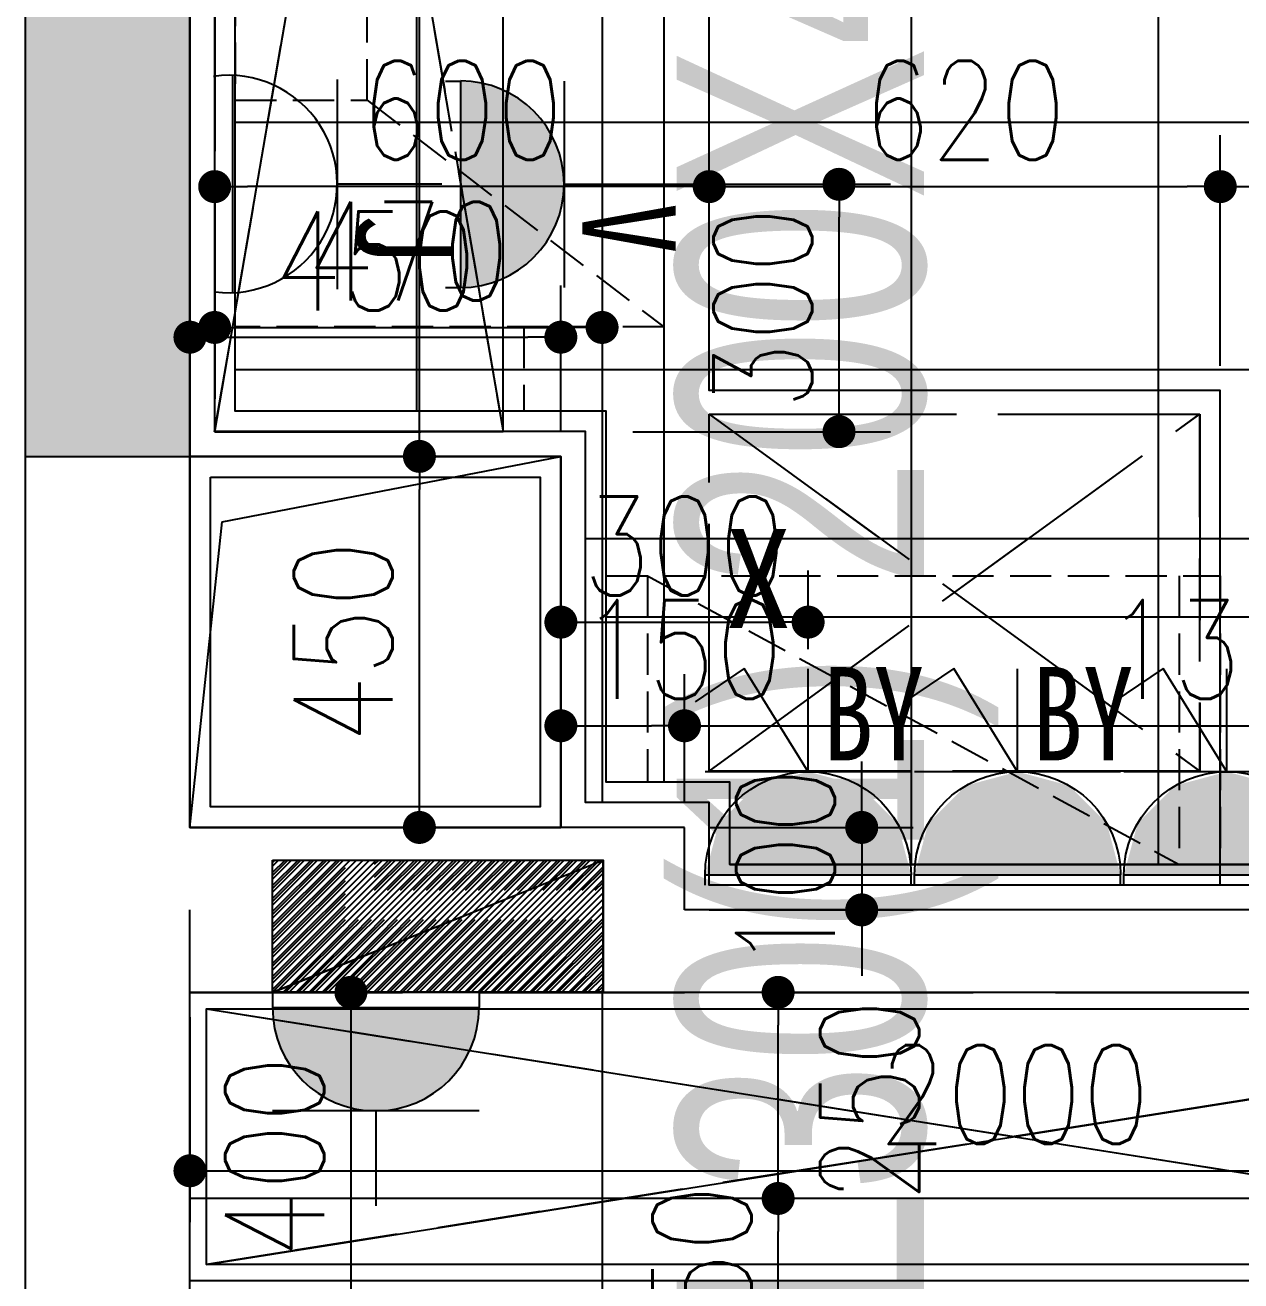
# Model space of a CAD drawing. Header units: inches. Extents: x -2597087 to 134135, y -662679 to 20000.
# Drawn here: x 3870 to 5345, y -12177 to -10654 of the extents above; entities that cross this region are included whole.
import ezdxf
from ezdxf.enums import TextEntityAlignment as Align

# ---------------------------------------------------------------- set-up
doc = ezdxf.new("R2010")
doc.units = ezdxf.units.IN
doc.header["$LTSCALE"] = 100
doc.header["$MEASUREMENT"] = 0
for name, pattern in [('$0$DASH', [0.35, 0.25, -0.1]), ('__DASH', [0.35, 0.25, -0.1]), ('CENTER', [50.8, 31.75, -6.35, 6.35, -6.35]), ('DASH', [0.35, 0.25, -0.1]), ('HIDDENX2', [0.75, 0.5, -0.25])]:
    doc.linetypes.add(name, pattern=pattern)
doc.layers.get('0').update_dxf_attribs({"linetype": 'CONTINUOUS'})
doc.layers.get('Defpoints').update_dxf_attribs({"linetype": 'CONTINUOUS'})
for name, color, linetype in [('-04给水图层', 142, 'CENTER'), ('00-平面洞口', 3, 'CONTINUOUS'), ('00-梁编号', 2, 'CONTINUOUS'), ('00-梁虚线', 4, 'DASH'), ('_ARWALL-1', 7, 'CONTINUOUS'), ('EQUIP-动力', 3, 'CONTINUOUS'), ('fix', 8, 'CONTINUOUS'), ('floor', 8, 'CONTINUOUS'), ('PUB_HATCH', 8, 'CONTINUOUS'), ('RC', 1, 'CONTINUOUS'), ('WALL', 7, 'CONTINUOUS'), ('wall-dim', 3, 'CONTINUOUS'), ('WC', 1, 'CONTINUOUS'), ('家具', 1, 'DASH')]:
    doc.layers.add(name, color=color, linetype=linetype)
doc.styles.add('_HZTXT', font='', dxfattribs={"width": 0.8})
doc.styles.add('_TCH_LABEL', font='COMPLEX', dxfattribs={"bigfont": 'GBCBIG'})
doc.styles.get("Standard").update_dxf_attribs({"font": 'txt.shx', "width": 0.8, "bigfont": 'GBCBIG.shx'})
doc.styles.add('宋体', font='', dxfattribs={"width": 0.8})
doc.styles.add('结构海文', font='haiwenrs2015.shx', dxfattribs={"width": 0.7, "bigfont": 'haiwenhz.shx'})
doc.styles.get('_HZTXT').set_extended_font_data('SimSun')
doc.styles.get('宋体').set_extended_font_data('SimSun')
doc.dimstyles.new('50', dxfattribs={"dimscale": 50, "dimtxt": 2.4, "dimasz": 0.8, "dimexe": 1.25, "dimexo": 0.6, "dimgap": 0.65, "dimtad": 1, "dimdec": 0, "dimdsep": 46, "dimtxsty": 'Standard', "dimblk1": 'DOT', "dimblk2": 'DOT', "dimsah": 1, "dimcen": 2.5, "dimclrd": 3, "dimclre": 3, "dimclrt": 3, "dimadec": 0, "dimazin": 0, "dimtfac": 1, "dimtdec": 0, "dimtix": 1, "dimtmove": 2, "dimatfit": 0, "dimldrblk": 'DOT', "dimfxl": 5, "dimfxlon": 1, "dimarcsym": 0})

# ---------------------------------------------------------------- blocks, each defined once
blk = doc.blocks.new('DFG44EWDSDFG')
at = {"layer": 'PUB_HATCH'}
blk.add_hatch(color=6, dxfattribs=at).paths.add_polyline_path([(4669.9, -8877.5), (3869.9, -8877.5), (3869.9, -11177.5), (4069.9, -11177.5), (4069.9, -9077.5), (4669.9, -9077.5)])
at = {"layer": '_ARWALL-1', "color": 8}
for points in [[(4069.9, -11177.5), (4519.9, -11177.5), (4519.9, -11627.5), (4069.9, -11627.5)], [(4094.9, -11202.5), (4494.9, -11202.5), (4494.9, -11602.5), (4094.9, -11602.5)]]:
    blk.add_lwpolyline(points, close=True, dxfattribs=at)
at = {"layer": 'WALL', "color": 7}
for p, q in [((3869.9, -8877.5), (3869.9, -11177.5)), ((4069.9, -11177.5), (4069.9, -9077.5)), ((3869.9, -11177.5), (4069.9, -11177.5))]:
    blk.add_line(p, q, dxfattribs=at)
at = {"layer": 'WALL'}
for p, q in [((3869.9, -8977.5), (3869.9, -11727.5)), ((4069.9, -9077.5), (4069.9, -11627.5)), ((4669.9, -11627.5), (4069.9, -11627.5)), ((4669.9, -11727.5), (4669.9, -11627.5)), ((3869.9, -11727.5), (3869.9, -12227.5)), ((6049.9, -11727.5), (4669.9, -11727.5)), ((4069.9, -12227.5), (4069.9, -11827.5)), ((4669.9, -11827.5), (4069.9, -11827.5)), ((6069.9, -11827.5), (4669.9, -11827.5))]:
    blk.add_line(p, q, dxfattribs=at)
blk = doc.blocks.new('pui')
h = blk.add_hatch()
h.set_pattern_fill('ANSI31', color=8, scale=100, style=0)
h.set_pattern_definition([(45, (-412956.291, 391520.713), (-8.83883, 8.83883), [])])
h.paths.add_polyline_path([(-412506.3, 391520.7), (-412506.3, 391700.7), (-412956.3, 391700.7), (-412956.3, 391520.7)])
at = {"color": 1}
blk.add_line((-412956.3, 391520.7), (-412506.3, 391700.7), dxfattribs=at)
blk.add_line((-412506.3, 391520.7), (-412506.3, 391700.7))
at = {"color": 3}
blk.add_lwpolyline([(-412956.3, 391700.7), (-412506.3, 391700.7), (-412506.3, 391520.7), (-412956.3, 391520.7)], close=True, dxfattribs=at)
blk = doc.blocks.new('_Dot')
at = {"color": 0, "linetype": 'ByBlock', "lineweight": -2}
blk.add_line((-0.5, 0), (-1, 0), dxfattribs=at)
at = {"color": 0, "linetype": 'ByBlock', "const_width": 0.5}
blk.add_lwpolyline([(-0.25, 0, 1), (0.25, 0, 1)], format="xyb", close=True, dxfattribs=at)
blk = doc.blocks.new('*D419')
at = {"layer": 'Defpoints', "color": 0, "transparency": 16777216}
for p in [(6019.9, -10850.3), (5319.9, -11097.5), (6019.9, -11097.5)]:
    blk.add_point(p, dxfattribs=at)
at = {"layer": 'WC', "color": 3, "lineweight": -2, "transparency": 16777216}
for p, q in [((5319.9, -11067.5), (5319.9, -10787.8)), ((6019.9, -11067.5), (6019.9, -10787.8)), ((5359.9, -10850.3), (5979.9, -10850.3))]:
    blk.add_line(p, q, dxfattribs=at)
at = {"layer": 'WC', "color": 3, "lineweight": -2, "transparency": 16777216, "xscale": 40, "yscale": 40, "zscale": 40, "rotation": 180}
blk.add_blockref('_Dot', (5319.9, -10850.3), dxfattribs=at)
at = {"layer": 'WC', "color": 3, "lineweight": -2, "transparency": 16777216, "xscale": 40, "yscale": 40, "zscale": 40}
blk.add_blockref('_Dot', (6019.9, -10850.3), dxfattribs=at)
at = {"layer": 'WC', "color": 3, "transparency": 16777216, "insert": (5669.9, -10757.8), "char_height": 120, "attachment_point": 5}
blk.add_mtext('700', dxfattribs=at)
blk = doc.blocks.new('*D420')
at = {"layer": 'Defpoints', "color": 0, "transparency": 16777216}
for p in [(5319.9, -10850.3), (4699.9, -10981.7), (5319.9, -10981.7)]:
    blk.add_point(p, dxfattribs=at)
at = {"layer": 'WC', "color": 3, "lineweight": -2, "transparency": 16777216}
for p, q in [((4699.9, -10951.7), (4699.9, -10787.8)), ((5319.9, -10951.7), (5319.9, -10787.8)), ((4739.9, -10850.3), (5279.9, -10850.3))]:
    blk.add_line(p, q, dxfattribs=at)
at = {"layer": 'WC', "color": 3, "lineweight": -2, "transparency": 16777216, "xscale": 40, "yscale": 40, "zscale": 40, "rotation": 180}
blk.add_blockref('_Dot', (4699.9, -10850.3), dxfattribs=at)
at = {"layer": 'WC', "color": 3, "lineweight": -2, "transparency": 16777216, "xscale": 40, "yscale": 40, "zscale": 40}
blk.add_blockref('_Dot', (5319.9, -10850.3), dxfattribs=at)
at = {"layer": 'WC', "color": 3, "transparency": 16777216, "insert": (5009.9, -10757.8), "char_height": 120, "attachment_point": 5}
blk.add_mtext('620', dxfattribs=at)
blk = doc.blocks.new('*D421')
at = {"layer": 'Defpoints', "color": 0, "transparency": 16777216}
for p in [(4099.9, -10850.3), (4099.9, -10981.7), (4699.9, -10981.7)]:
    blk.add_point(p, dxfattribs=at)
at = {"layer": 'WC', "color": 3, "lineweight": -2, "transparency": 16777216}
for p, q in [((4099.9, -10951.7), (4099.9, -10787.8)), ((4699.9, -10951.7), (4699.9, -10787.8)), ((4659.9, -10850.3), (4139.9, -10850.3))]:
    blk.add_line(p, q, dxfattribs=at)
at = {"layer": 'WC', "color": 3, "lineweight": -2, "transparency": 16777216, "xscale": 40, "yscale": 40, "zscale": 40, "rotation": 180}
blk.add_blockref('_Dot', (4099.9, -10850.3), dxfattribs=at)
at = {"layer": 'WC', "color": 3, "lineweight": -2, "transparency": 16777216, "xscale": 40, "yscale": 40, "zscale": 40}
blk.add_blockref('_Dot', (4699.9, -10850.3), dxfattribs=at)
at = {"layer": 'WC', "color": 3, "transparency": 16777216, "insert": (4399.9, -10757.8), "char_height": 120, "attachment_point": 5}
blk.add_mtext('600', dxfattribs=at)
blk = doc.blocks.new('DREGFDS34DFDFDFFDDFDF')
at = {"layer": 'EQUIP-动力', "linetype": '__DASH', "ltscale": 10}
h = blk.add_hatch(dxfattribs=at)
h.set_pattern_fill('ANSI31', color=8, scale=89.106188, style=0)
h.set_pattern_definition([(45, (32189.412, -11827.452), (-7.87595, 7.87595), [])])
h.paths.add_polyline_path([(32590.4, -11827.5), (32590.4, -11667.1), (32189.4, -11667.1), (32189.4, -11827.5)])
at = {"layer": 'EQUIP-动力', "color": 8, "linetype": '__DASH', "ltscale": 10}
for p, q in [((32119.2, -9107.5), (32119.2, -11147.5)), ((32119.2, -11147.5), (32469.2, -9107.5)), ((32119.2, -9107.5), (32469.2, -11147.5)), ((32469.2, -11147.5), (32469.2, -9107.5)), ((32719.2, -11097.5), (32719.2, -9107.5)), ((33339.2, -11097.5), (32719.2, -11097.5)), ((33339.2, -11697.5), (33339.2, -11097.5)), ((32719.2, -11126.2), (33314.2, -11559.2)), ((32719.2, -11559.2), (33314.2, -11126.2)), ((32119.2, -11147.5), (32469.2, -11147.5)), ((32189.4, -11827.5), (32590.4, -11667.1)), ((32590.4, -11827.5), (32590.4, -11667.1)), ((32089.2, -12177.5), (32089.2, -11827.5)), ((32089.2, -11827.5), (34089.2, -11827.5)), ((32109.2, -12157.5), (32109.2, -11847.5)), ((32109.2, -11847.5), (34069.2, -11847.5)), ((32109.2, -11847.5), (34069.2, -12157.5)), ((34069.2, -11847.5), (32109.2, -12157.5)), ((34069.2, -12157.5), (32109.2, -12157.5)), ((34089.2, -12177.5), (32089.2, -12177.5))]:
    blk.add_line(p, q, dxfattribs=at)
for points in [[(32719.2, -11126.2), (33314.2, -11126.2), (33314.2, -11559.2), (32719.2, -11559.2)], [(32189.4, -11667.1), (32590.4, -11667.1), (32590.4, -11827.5), (32189.4, -11827.5)]]:
    blk.add_lwpolyline(points, close=True, dxfattribs=at)
at = {"layer": 'EQUIP-动力', "color": 8, "linetype": '__DASH', "ltscale": 10, "style": '_HZTXT'}
blk.add_text('X', height=120, dxfattribs=at).set_placement((32737.9, -11385.6, 0))
blk = doc.blocks.new('safre2cdas')
at = {"linetype": 'ByBlock', "lineweight": -2}
h = blk.add_hatch(color=0, dxfattribs=at)
edge = h.paths.add_edge_path()
edge.add_ellipse((-141.7, 0), major_axis=(-88.6, 88.6), ratio=1, start_angle=135, end_angle=315, ccw=False)
edge.add_line((-141.7, -125.2), (-141.7, 125.2))
at = {"color": 0, "linetype": 'ByBlock', "lineweight": -2}
for p, q in [((-160.3, 125.2), (-141.7, 125.2)), ((-141.7, 125.2), (-141.7, -125.2)), ((-16.4, -125.2), (-16.4, 125.2)), ((-16.4, 0), (98.6, 0)), ((-160.3, -125.2), (-141.7, -125.2))]:
    blk.add_line(p, q, dxfattribs=at)
at = {"color": 0, "linetype": 'ByBlock', "lineweight": -2, "extrusion": (0, 0, -1)}
blk.add_ellipse((-141.7, 0), major_axis=(88.6, 88.6), ratio=1, start_param=-0.785398, end_param=2.356194, dxfattribs=at)
blk = doc.blocks.new('*D514')
at = {"layer": 'Defpoints', "color": 0, "transparency": 16777216}
for p in [(4819.9, -11378.5), (4519.9, -11441.1), (4819.9, -11441.1)]:
    blk.add_point(p, dxfattribs=at)
at = {"layer": 'EQUIP-动力', "color": 3, "lineweight": -2, "transparency": 16777216}
for p, q in [((4519.9, -11411.1), (4519.9, -11316)), ((4819.9, -11411.1), (4819.9, -11316)), ((4559.9, -11378.5), (4779.9, -11378.5))]:
    blk.add_line(p, q, dxfattribs=at)
at = {"layer": 'EQUIP-动力', "color": 3, "lineweight": -2, "transparency": 16777216, "xscale": 40, "yscale": 40, "zscale": 40, "rotation": 180}
blk.add_blockref('_Dot', (4519.9, -11378.5), dxfattribs=at)
at = {"layer": 'EQUIP-动力', "color": 3, "lineweight": -2, "transparency": 16777216, "xscale": 40, "yscale": 40, "zscale": 40}
blk.add_blockref('_Dot', (4819.9, -11378.5), dxfattribs=at)
at = {"layer": 'EQUIP-动力', "color": 3, "transparency": 16777216, "insert": (4669.9, -11286), "char_height": 120, "attachment_point": 5}
blk.add_mtext('300', dxfattribs=at)
blk = doc.blocks.new('A$C1AF7744E')
at = {"layer": 'EQUIP-动力'}
for p, q in [((0, 127), (78.7, 254.2)), ((0, 127), (0, 254)), ((78.7, 254.2), (139.4, 213.1)), ((-127, 127), (127, 127)), ((127, 0), (-127, 0)), ((-127, -12.7), (-127, 0)), ((127, -12.7), (127, 0))]:
    blk.add_line(p, q, dxfattribs=at)
blk.add_arc((0, 0), 127, 360, 180, dxfattribs=at)
for points in [[(0, 127), (0, 127), (-63.5, 110), (63.5, 110)], [(-63.5, 110), (63.5, 110), (-110, 63.5), (110, 63.5)], [(-110, 63.5), (110, 63.5), (-127, 0), (127, 0)]]:
    blk.add_solid(points, dxfattribs=at)
at = {"layer": 'EQUIP-动力', "style": '_TCH_LABEL', "flags": 9}
blk.add_attdef('A', (0, 254), '', height=0.00508, rotation=180, dxfattribs=at)
blk = doc.blocks.new('A$C1D2B7A69')
at = {"layer": 'EQUIP-动力', "color": 2, "extrusion": (0, 0, -1), "xscale": 0.9842519685039371, "yscale": 0.9842519685039371, "zscale": -0.984251968503937, "rotation": 90}
blk.add_blockref('A$C1AF7744E', (0, 0), dxfattribs=at)
at = {"layer": 'EQUIP-动力', "style": '宋体', "width": 0.8}
blk.add_text('BY', height=113.26, rotation=269.9997, dxfattribs=at).set_placement((195.3, -79.3), align=Align.MIDDLE_CENTER)
blk = doc.blocks.new('A$C13D5077C')
at = {"layer": 'EQUIP-动力', "color": 7}
for points in [[(0, 262.5), (0, 135.5)], [(-127, 135.5), (127, 135.5)], [(-132.1, 8.5), (131.5, 8.5)]]:
    blk.add_lwpolyline(points, dxfattribs=at)
blk.add_lwpolyline([(130.5, -13.1, 1.142122), (-130.9, -14.4)], format="xyb", dxfattribs=at)
blk = doc.blocks.new('A$C7BBD3C68')
at = {"layer": 'EQUIP-动力', "color": 2, "rotation": 270}
blk.add_blockref('A$C13D5077C', (0, 0), dxfattribs=at)
at = {"layer": 'EQUIP-动力', "style": '宋体', "width": 0.8}
blk.add_text('J', height=115.1, rotation=270.0003, dxfattribs=at).set_placement((217.1, -65.8), align=Align.MIDDLE_CENTER)
blk = doc.blocks.new('h54h5h56j56')
at = {"layer": '-04给水图层', "color": 8, "linetype": '$0$DASH', "ltscale": 5}
for p, q in [((27505.1, 15566.3), (27505.1, 13526.3)), ((27505.1, 13526.3), (27855.1, 15566.3)), ((27505.1, 15566.3), (27855.1, 13526.3)), ((27855.1, 13526.3), (27855.1, 15566.3)), ((28105.1, 13576.3), (28105.1, 15566.3)), ((28725.1, 13576.3), (28105.1, 13576.3)), ((28725.1, 12976.3), (28725.1, 13576.3)), ((28105.1, 13547.6), (28700.1, 13547.6)), ((28105.1, 13114.6), (28105.1, 13547.6)), ((28105.1, 13547.6), (28700.1, 13114.6)), ((28105.1, 13114.6), (28700.1, 13547.6)), ((28700.1, 13547.6), (28700.1, 13114.6)), ((27505.1, 13526.3), (27855.1, 13526.3)), ((28700.1, 13114.6), (28105.1, 13114.6)), ((27575.4, 13003.8), (27578.2, 13006.7)), ((27575.4, 12988), (27594, 13006.7)), ((27575.4, 12972.3), (27609.7, 13006.7)), ((27575.4, 12956.5), (27625.5, 13006.7)), ((27575.4, 12940.8), (27641.2, 13006.7)), ((27575.4, 12925), (27657, 13006.7)), ((27575.4, 12909.3), (27672.7, 13006.7)), ((27575.4, 12893.5), (27688.5, 13006.7)), ((27575.4, 12877.8), (27704.2, 13006.7)), ((27575.4, 12862), (27720, 13006.7)), ((27575.4, 12846.3), (27735.7, 13006.7)), ((27575.4, 13006.7), (27976.3, 13006.7)), ((27575.4, 12846.3), (27575.4, 13006.7)), ((27575.4, 12846.3), (27976.3, 13006.7)), ((27591.1, 12846.3), (27751.5, 13006.7)), ((27606.9, 12846.3), (27767.2, 13006.7)), ((27622.6, 12846.3), (27783, 13006.7)), ((27638.4, 12846.3), (27798.8, 13006.7)), ((27654.1, 12846.3), (27814.5, 13006.7)), ((27669.9, 12846.3), (27830.3, 13006.7)), ((27685.6, 12846.3), (27846, 13006.7)), ((27701.4, 12846.3), (27861.8, 13006.7)), ((27717.1, 12846.3), (27877.5, 13006.7)), ((27732.9, 12846.3), (27893.3, 13006.7)), ((27748.6, 12846.3), (27909, 13006.7)), ((27764.4, 12846.3), (27924.8, 13006.7)), ((27780.1, 12846.3), (27940.5, 13006.7)), ((27795.9, 12846.3), (27956.3, 13006.7)), ((27811.6, 12846.3), (27972, 13006.7)), ((27827.4, 12846.3), (27976.3, 12995.2)), ((27976.3, 12846.3), (27976.3, 13006.7)), ((27976.3, 13006.7), (27976.3, 12846.3)), ((27843.1, 12846.3), (27976.3, 12979.5)), ((27858.9, 12846.3), (27976.3, 12963.7)), ((27874.6, 12846.3), (27976.3, 12948)), ((27890.4, 12846.3), (27976.3, 12932.2)), ((27906.1, 12846.3), (27976.3, 12916.5)), ((27921.9, 12846.3), (27976.3, 12900.7)), ((27937.6, 12846.3), (27976.3, 12885)), ((27953.4, 12846.3), (27976.3, 12869.2)), ((27475.1, 12496.3), (27475.1, 12846.3)), ((27475.1, 12846.3), (29475.1, 12846.3)), ((27976.3, 12846.3), (27575.4, 12846.3)), ((27969.2, 12846.3), (27976.3, 12853.5)), ((27495.1, 12516.3), (27495.1, 12826.3)), ((27495.1, 12826.3), (29455.1, 12826.3)), ((27495.1, 12826.3), (29455.1, 12516.3)), ((29455.1, 12826.3), (27495.1, 12516.3)), ((29455.1, 12516.3), (27495.1, 12516.3)), ((29475.1, 12496.3), (27475.1, 12496.3))]:
    blk.add_line(p, q, dxfattribs=at)
at = {"layer": '-04给水图层', "color": 8, "linetype": '$0$DASH', "ltscale": 5, "style": '_HZTXT'}
blk.add_text('X', height=120, dxfattribs=at).set_placement((28123.9, 13288.1, 0))
blk = doc.blocks.new('*D538')
at = {"layer": 'Defpoints', "color": 0, "transparency": 16777216}
for p in [(4783.5, -12077.5), (4869.9, -12077.5), (4869.9, -12327.5)]:
    blk.add_point(p, dxfattribs=at)
at = {"layer": 'floor', "color": 3, "lineweight": -2, "transparency": 16777216}
for p, q in [((4839.9, -12077.5), (4721, -12077.5)), ((4783.5, -12287.5), (4783.5, -12117.5)), ((4839.9, -12327.5), (4721, -12327.5))]:
    blk.add_line(p, q, dxfattribs=at)
at = {"layer": 'floor', "color": 3, "lineweight": -2, "transparency": 16777216, "xscale": 40, "yscale": 40, "zscale": 40}
for p, rotation in [((4783.5, -12077.5), 90), ((4783.5, -12327.5), 270)]:
    blk.add_blockref('_Dot', p, dxfattribs=dict(at, rotation=rotation))
at = {"layer": 'floor', "color": 3, "transparency": 16777216, "insert": (4691, -12183.9), "char_height": 120, "attachment_point": 5, "rotation": 90}
blk.add_mtext('250', dxfattribs=at)
blk = doc.blocks.new('*D539')
at = {"layer": 'Defpoints', "color": 0, "transparency": 16777216}
for p in [(4783.5, -11827.5), (4869.9, -11827.5), (4869.9, -12077.5)]:
    blk.add_point(p, dxfattribs=at)
at = {"layer": 'floor', "color": 3, "lineweight": -2, "transparency": 16777216}
for p, q in [((4839.9, -11827.5), (4721, -11827.5)), ((4783.5, -12037.5), (4783.5, -11867.5)), ((4839.9, -12077.5), (4721, -12077.5))]:
    blk.add_line(p, q, dxfattribs=at)
at = {"layer": 'floor', "color": 3, "lineweight": -2, "transparency": 16777216, "xscale": 40, "yscale": 40, "zscale": 40}
for p, rotation in [((4783.5, -11827.5), 90), ((4783.5, -12077.5), 270)]:
    blk.add_blockref('_Dot', p, dxfattribs=dict(at, rotation=rotation))
at = {"layer": 'floor', "color": 3, "transparency": 16777216, "insert": (4894.4, -11958.7), "char_height": 120, "attachment_point": 5, "rotation": 90}
blk.add_mtext('250', dxfattribs=at)
blk = doc.blocks.new('*D612')
at = {"layer": 'Defpoints', "color": 0, "transparency": 16777216}
for p in [(4069.9, -11827.5), (6069.9, -11827.5), (6069.9, -12043.9)]:
    blk.add_point(p, dxfattribs=at)
at = {"layer": 'wall-dim', "color": 3, "lineweight": -2, "transparency": 16777216}
for p, q in [((4069.9, -11857.5), (4069.9, -12106.4)), ((6069.9, -11857.5), (6069.9, -12106.4)), ((4109.9, -12043.9), (6029.9, -12043.9))]:
    blk.add_line(p, q, dxfattribs=at)
at = {"layer": 'wall-dim', "color": 3, "lineweight": -2, "transparency": 16777216, "xscale": 40, "yscale": 40, "zscale": 40, "rotation": 180}
blk.add_blockref('_Dot', (4069.9, -12043.9), dxfattribs=at)
at = {"layer": 'wall-dim', "color": 3, "lineweight": -2, "transparency": 16777216, "xscale": 40, "yscale": 40, "zscale": 40}
blk.add_blockref('_Dot', (6069.9, -12043.9), dxfattribs=at)
at = {"layer": 'wall-dim', "color": 3, "transparency": 16777216, "insert": (5069.9, -11951.4), "char_height": 120, "attachment_point": 5}
blk.add_mtext('2000', dxfattribs=at)
blk = doc.blocks.new('*D613')
at = {"layer": 'Defpoints', "color": 0, "transparency": 16777216}
for p in [(4069.9, -11827.5), (4069.9, -12227.5), (4265.2, -12227.5)]:
    blk.add_point(p, dxfattribs=at)
at = {"layer": 'wall-dim', "color": 3, "lineweight": -2, "transparency": 16777216}
for p, q in [((4099.9, -11827.5), (4327.7, -11827.5)), ((4265.2, -11867.5), (4265.2, -12187.5)), ((4099.9, -12227.5), (4327.7, -12227.5))]:
    blk.add_line(p, q, dxfattribs=at)
at = {"layer": 'wall-dim', "color": 3, "lineweight": -2, "transparency": 16777216, "xscale": 40, "yscale": 40, "zscale": 40}
for p, rotation in [((4265.2, -11827.5), 90), ((4265.2, -12227.5), 270)]:
    blk.add_blockref('_Dot', p, dxfattribs=dict(at, rotation=rotation))
at = {"layer": 'wall-dim', "color": 3, "transparency": 16777216, "insert": (4172.7, -12027.5), "char_height": 120, "attachment_point": 5, "rotation": 90}
blk.add_mtext('400', dxfattribs=at)
blk = doc.blocks.new('*D634')
at = {"layer": 'Defpoints', "color": 0, "transparency": 16777216}
for p in [(4669.9, -11504.2), (4519.9, -11627.5), (4669.9, -11627.5)]:
    blk.add_point(p, dxfattribs=at)
at = {"layer": 'wall-dim', "color": 3, "lineweight": -2, "transparency": 16777216}
for p, q in [((4519.9, -11597.5), (4519.9, -11441.7)), ((4669.9, -11597.5), (4669.9, -11441.7)), ((4559.9, -11504.2), (4629.9, -11504.2))]:
    blk.add_line(p, q, dxfattribs=at)
at = {"layer": 'wall-dim', "color": 3, "lineweight": -2, "transparency": 16777216, "xscale": 40, "yscale": 40, "zscale": 40, "rotation": 180}
blk.add_blockref('_Dot', (4519.9, -11504.2), dxfattribs=at)
at = {"layer": 'wall-dim', "color": 3, "lineweight": -2, "transparency": 16777216, "xscale": 40, "yscale": 40, "zscale": 40}
blk.add_blockref('_Dot', (4669.9, -11504.2), dxfattribs=at)
at = {"layer": 'wall-dim', "color": 3, "transparency": 16777216, "insert": (4666.2, -11411.7), "char_height": 120, "attachment_point": 5}
blk.add_mtext('150', dxfattribs=at)
blk = doc.blocks.new('*D635')
at = {"layer": 'Defpoints', "color": 0, "transparency": 16777216}
for p in [(6019.9, -11504.2), (4669.9, -11627.5), (6019.9, -11697.5)]:
    blk.add_point(p, dxfattribs=at)
at = {"layer": 'wall-dim', "color": 3, "lineweight": -2, "transparency": 16777216}
for p, q in [((4669.9, -11597.5), (4669.9, -11441.7)), ((6019.9, -11667.5), (6019.9, -11441.7)), ((4709.9, -11504.2), (5979.9, -11504.2))]:
    blk.add_line(p, q, dxfattribs=at)
at = {"layer": 'wall-dim', "color": 3, "lineweight": -2, "transparency": 16777216, "xscale": 40, "yscale": 40, "zscale": 40, "rotation": 180}
blk.add_blockref('_Dot', (4669.9, -11504.2), dxfattribs=at)
at = {"layer": 'wall-dim', "color": 3, "lineweight": -2, "transparency": 16777216, "xscale": 40, "yscale": 40, "zscale": 40}
blk.add_blockref('_Dot', (6019.9, -11504.2), dxfattribs=at)
at = {"layer": 'wall-dim', "color": 3, "transparency": 16777216, "insert": (5344.9, -11411.7), "char_height": 120, "attachment_point": 5}
blk.add_mtext('1350', dxfattribs=at)
blk = doc.blocks.new('*D636')
at = {"layer": 'Defpoints', "color": 0, "transparency": 16777216}
for p in [(4669.9, -11627.5), (4669.9, -11727.5), (4884.9, -11727.5)]:
    blk.add_point(p, dxfattribs=at)
at = {"layer": 'wall-dim', "color": 3, "lineweight": -2, "transparency": 16777216}
for p, q in [((4884.9, -11587.5), (4884.9, -11547.5)), ((4699.9, -11627.5), (4947.4, -11627.5)), ((4884.9, -11627.5), (4884.9, -11727.5)), ((4699.9, -11727.5), (4947.4, -11727.5)), ((4884.9, -11767.5), (4884.9, -11807.5))]:
    blk.add_line(p, q, dxfattribs=at)
at = {"layer": 'wall-dim', "color": 3, "lineweight": -2, "transparency": 16777216, "xscale": 40, "yscale": 40, "zscale": 40}
for p, rotation in [((4884.9, -11627.5), 270), ((4884.9, -11727.5), 90)]:
    blk.add_blockref('_Dot', p, dxfattribs=dict(at, rotation=rotation))
at = {"layer": 'wall-dim', "color": 3, "transparency": 16777216, "insert": (4792.4, -11677.5), "char_height": 120, "attachment_point": 5, "rotation": 90}
blk.add_mtext('100', dxfattribs=at)
blk = doc.blocks.new('*D638')
at = {"layer": 'Defpoints', "color": 0, "transparency": 16777216}
for p in [(4348.3, -11177.5), (4519.9, -11177.5), (4519.9, -11627.5)]:
    blk.add_point(p, dxfattribs=at)
at = {"layer": 'wall-dim', "color": 3, "lineweight": -2, "transparency": 16777216}
for p, q in [((4489.9, -11177.5), (4285.8, -11177.5)), ((4348.3, -11587.5), (4348.3, -11217.5)), ((4489.9, -11627.5), (4285.8, -11627.5))]:
    blk.add_line(p, q, dxfattribs=at)
at = {"layer": 'wall-dim', "color": 3, "lineweight": -2, "transparency": 16777216, "xscale": 40, "yscale": 40, "zscale": 40}
for p, rotation in [((4348.3, -11177.5), 90), ((4348.3, -11627.5), 270)]:
    blk.add_blockref('_Dot', p, dxfattribs=dict(at, rotation=rotation))
at = {"layer": 'wall-dim', "color": 3, "transparency": 16777216, "insert": (4255.8, -11402.5), "char_height": 120, "attachment_point": 5, "rotation": 90}
blk.add_mtext('450', dxfattribs=at)
blk = doc.blocks.new('*D639')
at = {"layer": 'Defpoints', "color": 0, "transparency": 16777216}
for p in [(4519.9, -11032.9), (4069.9, -11177.5), (4519.9, -11177.5)]:
    blk.add_point(p, dxfattribs=at)
at = {"layer": 'wall-dim', "color": 3, "lineweight": -2, "transparency": 16777216}
for p, q in [((4069.9, -11147.5), (4069.9, -10970.4)), ((4519.9, -11147.5), (4519.9, -10970.4)), ((4109.9, -11032.9), (4479.9, -11032.9))]:
    blk.add_line(p, q, dxfattribs=at)
at = {"layer": 'wall-dim', "color": 3, "lineweight": -2, "transparency": 16777216, "xscale": 40, "yscale": 40, "zscale": 40, "rotation": 180}
blk.add_blockref('_Dot', (4069.9, -11032.9), dxfattribs=at)
at = {"layer": 'wall-dim', "color": 3, "lineweight": -2, "transparency": 16777216, "xscale": 40, "yscale": 40, "zscale": 40}
blk.add_blockref('_Dot', (4519.9, -11032.9), dxfattribs=at)
at = {"layer": 'wall-dim', "color": 3, "transparency": 16777216, "insert": (4294.9, -10940.4), "char_height": 120, "attachment_point": 5}
blk.add_mtext('450', dxfattribs=at)
blk = doc.blocks.new('*D640')
at = {"layer": 'Defpoints', "color": 0, "transparency": 16777216}
for p in [(4069.9, -9077.5), (4348.3, -9077.5), (4069.9, -11177.5)]:
    blk.add_point(p, dxfattribs=at)
at = {"layer": 'wall-dim', "color": 3, "lineweight": -2, "transparency": 16777216}
for p, q in [((4099.9, -9077.5), (4410.8, -9077.5)), ((4348.3, -11137.5), (4348.3, -9117.5)), ((4099.9, -11177.5), (4410.8, -11177.5))]:
    blk.add_line(p, q, dxfattribs=at)
at = {"layer": 'wall-dim', "color": 3, "lineweight": -2, "transparency": 16777216, "xscale": 40, "yscale": 40, "zscale": 40}
for p, rotation in [((4348.3, -9077.5), 90), ((4348.3, -11177.5), 270)]:
    blk.add_blockref('_Dot', p, dxfattribs=dict(at, rotation=rotation))
at = {"layer": 'wall-dim', "color": 3, "transparency": 16777216, "insert": (4255.8, -10127.5), "char_height": 120, "attachment_point": 5, "rotation": 90}
blk.add_mtext('2100', dxfattribs=at)
blk = doc.blocks.new('GTDEHD')
at = {"layer": '00-平面洞口', "color": 8}
for p, q in [((100960.8, -19681.4), (100510.8, -19681.4)), ((100510.8, -19681.4), (100510.8, -20131.4)), ((100960.8, -19681.4), (100510.8, -19681.4)), ((100510.8, -19681.4), (100510.8, -20131.4)), ((100549.7, -19760.8), (100960.8, -19681.4)), ((100549.7, -19760.8), (100960.8, -19681.4)), ((100960.8, -20131.4), (100960.8, -19681.4)), ((100960.8, -20131.4), (100960.8, -19681.4)), ((100510.8, -20131.4), (100549.7, -19760.8)), ((100510.8, -20131.4), (100549.7, -19760.8)), ((100510.8, -20131.4), (100960.8, -20131.4)), ((100510.8, -20131.4), (100960.8, -20131.4))]:
    blk.add_line(p, q, dxfattribs=at)
at = {"layer": '00-梁虚线', "color": 8, "ltscale": 10}
blk.add_line((100510.8, -21881.4), (100510.8, -19681.4), dxfattribs=at)
at = {"layer": '00-梁编号', "color": 8, "style": '结构海文', "width": 0.7}
blk.add_text('KL30(1) 200X450', height=300, rotation=90, dxfattribs=at).set_placement((101401.4, -20917))
blk = doc.blocks.new('*D1079')
at = {"layer": 'Defpoints', "color": 0, "transparency": 16777216}
for p in [(4099.9, -11007.5), (4569.9, -11007.5), (4569.9, -11021.1)]:
    blk.add_point(p, dxfattribs=at)
at = {"layer": 'floor', "color": 3, "lineweight": -2, "transparency": 16777216}
for p, q in [((4099.9, -11021.1), (4099.9, -11083.6)), ((4139.9, -11021.1), (4529.9, -11021.1)), ((4569.9, -11021.1), (4569.9, -11083.6))]:
    blk.add_line(p, q, dxfattribs=at)
at = {"layer": 'floor', "color": 3, "lineweight": -2, "transparency": 16777216, "xscale": 40, "yscale": 40, "zscale": 40, "rotation": 180}
blk.add_blockref('_Dot', (4099.9, -11021.1), dxfattribs=at)
at = {"layer": 'floor', "color": 3, "lineweight": -2, "transparency": 16777216, "xscale": 40, "yscale": 40, "zscale": 40}
blk.add_blockref('_Dot', (4569.9, -11021.1), dxfattribs=at)
at = {"layer": 'floor', "color": 3, "transparency": 16777216, "insert": (4334.9, -10928.6), "char_height": 120, "attachment_point": 5}
blk.add_mtext('470', dxfattribs=at)
blk = doc.blocks.new('*D1085')
at = {"layer": 'Defpoints', "color": 0, "transparency": 16777216}
for p in [(4325, -10847.5), (4857.4, -10847.5), (4324.9, -11147.5)]:
    blk.add_point(p, dxfattribs=at)
at = {"layer": 'EQUIP-动力', "color": 3, "lineweight": -2, "transparency": 16777216}
for p, q in [((4607.4, -10847.5), (4919.9, -10847.5)), ((4857.4, -11107.5), (4857.4, -10887.5)), ((4607.4, -11147.5), (4919.9, -11147.5))]:
    blk.add_line(p, q, dxfattribs=at)
at = {"layer": 'EQUIP-动力', "color": 3, "lineweight": -2, "transparency": 16777216, "xscale": 40, "yscale": 40, "zscale": 40}
for p, rotation in [((4857.4, -10847.5), 90), ((4857.4, -11147.5), 270)]:
    blk.add_blockref('_Dot', p, dxfattribs=dict(at, rotation=rotation))
at = {"layer": 'EQUIP-动力', "color": 3, "transparency": 16777216, "insert": (4764.9, -10997.5), "char_height": 120, "attachment_point": 5, "rotation": 90}
blk.add_mtext('300', dxfattribs=at)

msp = doc.modelspace()

# ---------------------------------------------------------------- hatches: boundary and pattern name
at = {"layer": 'floor'}
h = msp.add_hatch(dxfattribs=at)
h.set_pattern_fill('_USER', color=256, scale=800, double=1, pattern_type=0)
h.set_pattern_definition([(0, (11769.9, -12077.45), (0, 800), []), (90, (11769.9, -12077.45), (-800, 5e-14), [])])
h.paths.add_polyline_path([(6166.951, -9077.452), (9666.951, -9077.452), (9669.915, -12177.452), (11469.915, -12177.452), (11469.915, -12077.452), (12369.915, -12077.452), (12369.915, -12177.452), (12719.915, -12177.452), (12719.915, -12077.452), (13619.915, -12077.452), (13619.915, -12177.452), (13669.915, -12177.452), (13669.915, -13277.452), (13619.915, -13277.452), (13619.915, -13377.452), (12719.915, -13377.452), (12719.915, -13277.452), (10769.915, -13277.452), (10769.915, -13377.452), (9869.915, -13377.452), (9869.915, -13277.452), (9669.915, -13277.452), (9672.879, -16677.452), (6172.879, -16677.452), (6169.915, -13381.348), (4069.915, -13377.452), (4069.915, -11827.452), (6069.915, -11827.452), (6069.915, -12177.452), (6169.915, -12177.452), (6169.915, -11087.452), (6019.915, -11087.452), (6019.915, -11697.452), (4699.915, -11697.452), (4699.915, -11597.452), (4549.915, -11597.452), (4549.915, -11147.452), (4099.915, -11147.452), (4099.915, -9107.452), (6019.915, -9107.452), (6019.915, -9487.452), (6168.433, -9487.452)])
h.paths.add_polyline_path([(4219.915, -12327.452), (6169.915, -12327.452), (6169.915, -13227.452), (4219.915, -13227.452)], flags=16)
at = {"layer": 'RC'}
h = msp.add_hatch(dxfattribs=at)
h.set_pattern_fill('_USER', color=8, scale=300, angle=90, style=0, double=1, pattern_type=0)
h.set_pattern_definition([(90, (5844.92, -11672.45), (-300, 2e-14), []), (180, (5844.92, -11672.45), (-4e-14, -300), [])])
h.paths.add_polyline_path([(5994.915, -9132.452), (5994.915, -11672.452), (4724.915, -11672.452), (4724.915, -11572.452), (4574.915, -11572.452), (4574.915, -11122.452), (4124.915, -11122.452), (4124.915, -9132.452)])

# ---------------------------------------------------------------- linework, layer by layer
at = {"layer": 'fix'}
msp.add_lwpolyline([(6049.915, -11087.452), (6019.915, -11087.452), (6019.915, -11697.452), (4699.915, -11697.452), (4699.915, -11597.452), (4549.915, -11597.452), (4549.915, -11147.452), (4099.915, -11147.452), (4099.915, -9107.452), (4699.915, -9107.452)], dxfattribs=at)
at = {"layer": 'RC', "color": 8}
for points in [[(5994.915, -9132.452), (5994.915, -11672.452), (4724.915, -11672.452), (4724.915, -11572.452), (4574.915, -11572.452), (4574.915, -11122.452), (4124.915, -11122.452), (4124.915, -9132.452)], [(6069.915, -12177.452), (4069.915, -12177.452), (4069.915, -11827.452), (6069.915, -11827.452)], [(6049.915, -12157.452), (4089.915, -12157.452), (4089.915, -11847.452), (6049.915, -11847.452)]]:
    msp.add_lwpolyline(points, close=True, dxfattribs=at)
at = {"layer": 'RC', "color": 1, "linetype": '__DASH', "ltscale": 2}
for points in [[(4644.915, -10120.54), (4644.915, -11020.54), (4124.915, -11020.54), (4124.915, -10120.54)], [(4284.915, -10745.54), (4284.915, -10395.54), (4124.915, -10395.54), (4124.915, -10745.54)]]:
    msp.add_lwpolyline(points, close=True, dxfattribs=at)
for points in [[(4284.915, -10745.54), (4644.915, -11020.54)], [(4474.915, -11020.54), (4474.915, -11122.452)], [(4574.915, -11322.452), (5319.915, -11322.452)], [(4624.915, -11322.452), (5269.915, -11672.452)], [(4624.915, -11322.452), (4624.915, -11572.452)], [(5269.915, -11322.452), (5269.915, -11672.452)], [(5319.915, -11322.452), (5319.915, -11672.452)]]:
    msp.add_lwpolyline(points, dxfattribs=at)
at = {"layer": 'RC', "color": 8}
for points in [[(4089.915, -12157.452), (6049.915, -11847.452)], [(4089.915, -11847.452), (6049.915, -12157.452)]]:
    msp.add_lwpolyline(points, dxfattribs=at)
at = {"layer": 'WC', "color": 2}
msp.add_lwpolyline([(5319.915, -11697.452), (5319.915, -11097.452), (4699.915, -11097.452), (4699.915, -9107.452)], dxfattribs=at)
at = {"layer": '家具', "color": 8, "linetype": 'HIDDENX2'}
for p, q in [((4099.915, -11147.452), (4449.915, -9107.452)), ((4099.915, -9107.452), (4449.915, -11147.452))]:
    msp.add_line(p, q, dxfattribs=at)
at = {"layer": '家具', "linetype": 'HIDDENX2'}
msp.add_lwpolyline([(4099.915, -11147.452), (4449.915, -11147.452), (4449.915, -9107.452), (4099.915, -9107.452), (4099.915, -11147.452)], dxfattribs=at)
at = {"layer": '家具', "color": 2, "linetype": 'DASH', "ltscale": 5}
msp.add_lwpolyline([(6069.915, -12177.452), (4069.915, -12177.452), (4069.915, -11827.452), (6069.915, -11827.452)], close=True, dxfattribs=at)
at = {"layer": '家具', "color": 8, "linetype": '$0$DASH', "ltscale": 5}
msp.add_lwpolyline([(6049.915, -12157.452), (4089.915, -12157.452), (4089.915, -11847.452), (6049.915, -11847.452)], close=True, dxfattribs=at)
for points in [[(4089.915, -11847.452), (6049.915, -12157.452)], [(6049.915, -11847.452), (4089.915, -12157.452)]]:
    msp.add_lwpolyline(points, dxfattribs=at)

# ---------------------------------------------------------------- block references
at = {"layer": '-04给水图层'}
msp.add_blockref('h54h5h56j56', (-23405.213, -24673.725), dxfattribs=at)
msp.add_blockref('DFG44EWDSDFG', (0, 0))
at = {"layer": '00-梁虚线'}
msp.add_blockref('GTDEHD', (-96440.852, 8503.907), dxfattribs=at)
at = {"layer": 'EQUIP-动力', "color": 2}
for name, p in [('DREGFDS34DFDFDFFDDFDF', (-28019.272, 0)), ('A$C7BBD3C68', (4113.023, -10847.47))]:
    msp.add_blockref(name, p, dxfattribs=at)
at = {"layer": 'EQUIP-动力', "xscale": -1}
for p, rotation in [((4540.128, -10847.461), 180), ((4295.386, -11987.724), 90)]:
    msp.add_blockref('safre2cdas', p, dxfattribs=dict(at, rotation=rotation))
at = {"layer": 'EQUIP-动力', "color": 2, "rotation": 90}
for p in [(4819.915, -11684.951), (5073.928, -11684.951), (5327.941, -11684.951)]:
    msp.add_blockref('A$C1D2B7A69', p, dxfattribs=at)
at = {"layer": 'WALL', "color": 3, "xscale": 0.8910618792288005, "yscale": 0.8910618792288005, "zscale": 0.8910618792288005}
msp.add_blockref('pui', (372139.749, -360696.635), dxfattribs=at)

# ---------------------------------------------------------------- texts
at = {"layer": 'EQUIP-动力', "style": '宋体', "width": 0.8}
msp.add_text('V', height=113.256, rotation=269.999749, dxfattribs=at).set_placement((4602.72, -10900.88), align=Align.MIDDLE_CENTER)

# ---------------------------------------------------------------- dimensions: what is measured, and where the dimension line sits
at = {"layer": 'EQUIP-动力'}
dim = msp.add_linear_dim(base=(4857.411, -10847.461), p1=(4324.915, -11147.452), p2=(4324.971, -10847.461), angle=90, dimstyle='50', override={"dimarcsym": 2}, dxfattribs=at)
dim.commit()
dim.dimension.update_dxf_attribs({"geometry": '*D1085', "text_midpoint": (4764.911, -10997.456)})
at = {"layer": 'EQUIP-动力', "color": 1}
dim = msp.add_linear_dim(base=(4819.915, -11378.457), p1=(4519.915, -11441.118), p2=(4819.915, -11441.118), dimstyle='50', override={"dimarcsym": 2}, dxfattribs=at)
dim.commit()
dim.dimension.update_dxf_attribs({"geometry": '*D514', "text_midpoint": (4669.915, -11285.957)})
at = {"layer": 'floor'}
dim = msp.add_linear_dim(base=(4569.915, -11021.068), p1=(4099.915, -11007.529), p2=(4569.915, -11007.529), dimstyle='50', override={"dimfxl": 250, "dimfxlon": 1}, dxfattribs=at)
dim.commit()
dim.dimension.update_dxf_attribs({"geometry": '*D1079', "text_midpoint": (4334.915, -10928.568)})
for base, p1, p2, picture, middle in [((4783.463, -11827.452), (4869.915, -12077.452), (4869.915, -11827.452), '*D539', (4894.425, -11958.655)), ((4783.463, -12077.452), (4869.915, -12327.452), (4869.915, -12077.452), '*D538', (4690.963, -12183.85))]:
    dim = msp.add_linear_dim(base=base, p1=p1, p2=p2, angle=90, dimstyle='50', override={"dimarcsym": 2}, dxfattribs=at)
    dim.commit()
    dim.dimension.update_dxf_attribs({"geometry": picture, "text_midpoint": middle, "dimtype": 160})
at = {"layer": 'wall-dim'}
for base, p1, p2, picture, middle in [((4348.258, -9077.452), (4069.915, -11177.452), (4069.915, -9077.452), '*D640', (4255.758, -10127.452)), ((4348.258, -11177.452), (4519.915, -11627.452), (4519.915, -11177.452), '*D638', (4255.758, -11402.452)), ((4884.866, -11727.452), (4669.915, -11627.452), (4669.915, -11727.452), '*D636', (4792.366, -11677.452)), ((4265.211, -12227.452), (4069.915, -11827.452), (4069.915, -12227.452), '*D613', (4172.711, -12027.452))]:
    dim = msp.add_linear_dim(base=base, p1=p1, p2=p2, angle=90, dimstyle='50', override={"dimarcsym": 2}, dxfattribs=at)
    dim.commit()
    dim.dimension.update_dxf_attribs({"geometry": picture, "text_midpoint": middle})
for base, p1, p2, picture, middle in [((4519.915, -11032.925), (4069.915, -11177.452), (4519.915, -11177.452), '*D639', (4294.915, -10940.425)), ((6019.915, -11504.176), (4669.915, -11627.452), (6019.915, -11697.452), '*D635', (5344.915, -11411.676)), ((6069.915, -12043.95), (4069.915, -11827.452), (6069.915, -11827.452), '*D612', (5069.915, -11951.45))]:
    dim = msp.add_linear_dim(base=base, p1=p1, p2=p2, dimstyle='50', override={"dimarcsym": 2}, dxfattribs=at)
    dim.commit()
    dim.dimension.update_dxf_attribs({"geometry": picture, "text_midpoint": middle})
dim = msp.add_linear_dim(base=(4669.915, -11504.176), p1=(4519.915, -11627.452), p2=(4669.915, -11627.452), dimstyle='50', override={"dimarcsym": 2}, dxfattribs=at)
dim.commit()
dim.dimension.update_dxf_attribs({"geometry": '*D634', "text_midpoint": (4666.222, -11411.676), "dimtype": 160})
at = {"layer": 'WC'}
for base, p1, p2, picture, middle in [((4099.915, -10850.316), (4699.915, -10981.698), (4099.915, -10981.698), '*D421', (4399.915, -10757.816)), ((5319.915, -10850.316), (4699.915, -10981.698), (5319.915, -10981.698), '*D420', (5009.915, -10757.816)), ((6019.915, -10850.316), (5319.915, -11097.452), (6019.915, -11097.452), '*D419', (5669.915, -10757.816))]:
    dim = msp.add_linear_dim(base=base, p1=p1, p2=p2, dimstyle='50', dxfattribs=at)
    dim.commit()
    dim.dimension.update_dxf_attribs({"geometry": picture, "text_midpoint": middle})

doc.saveas('drawing.dxf')
